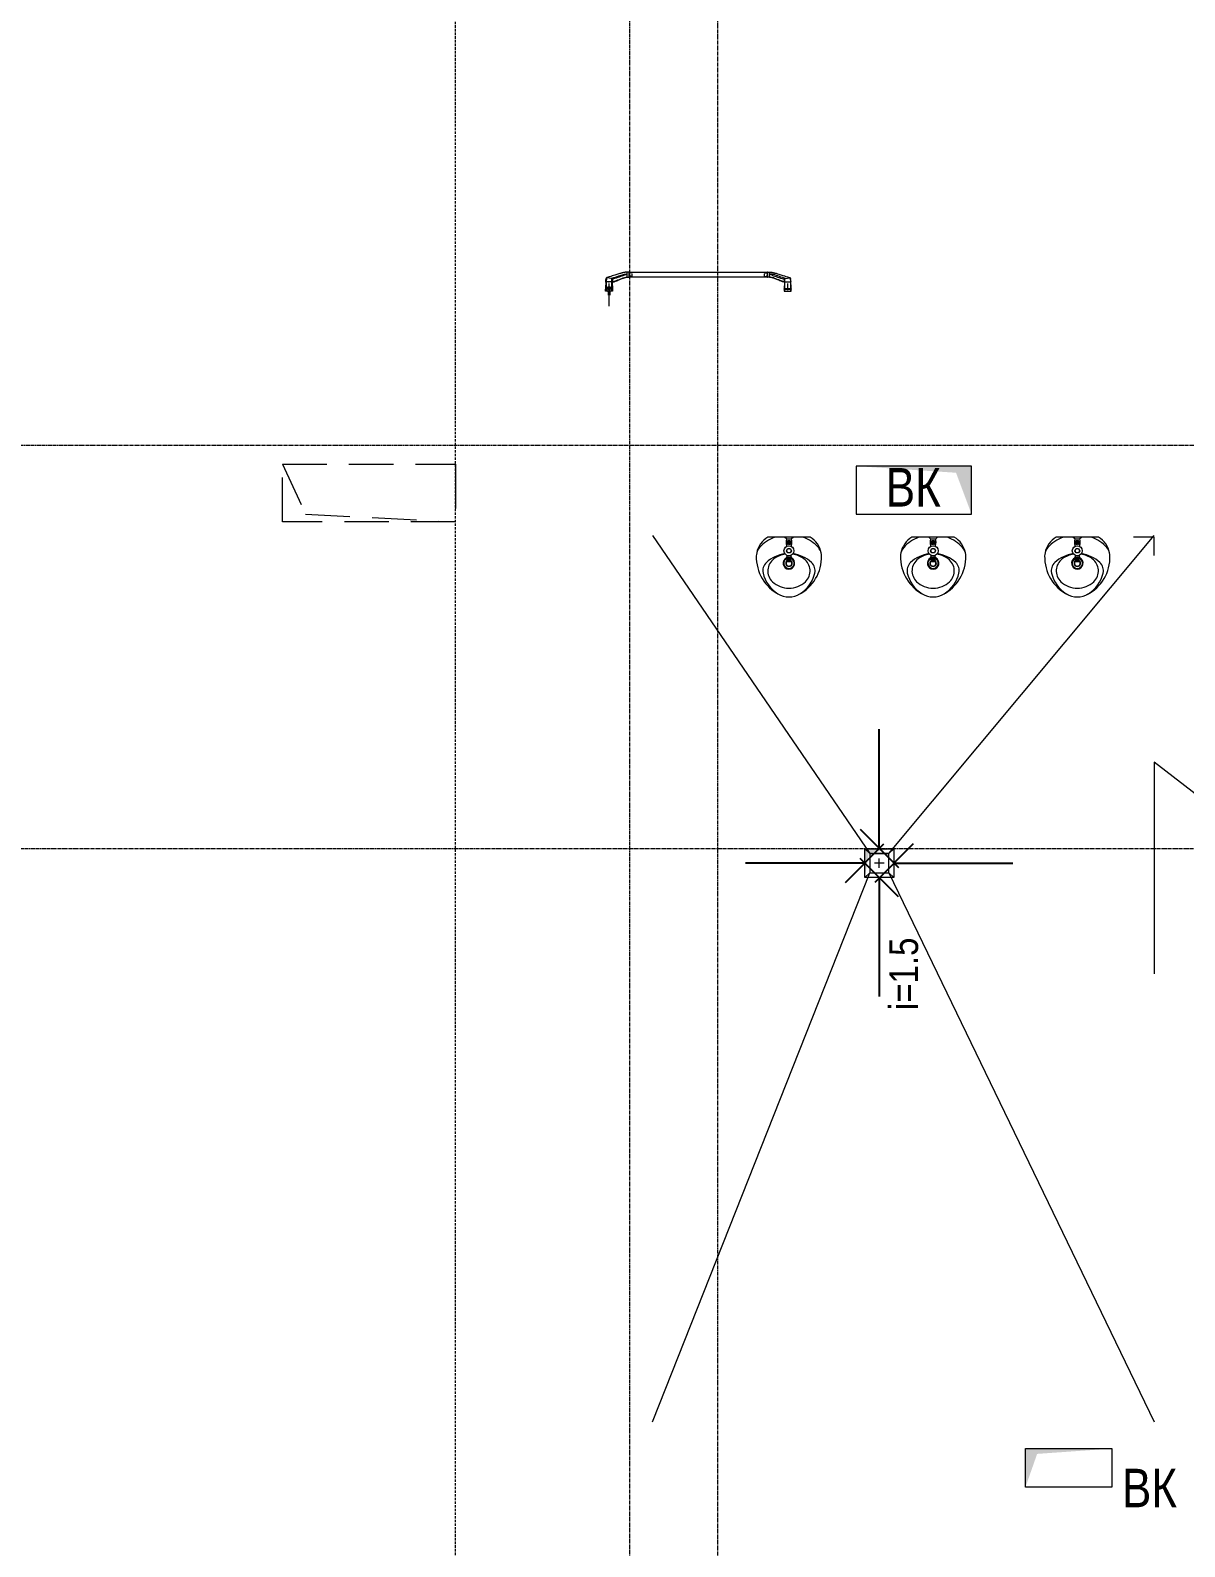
# Model space of a CAD drawing. Header units: millimetres. Extents: x -231292 to 573618, y -153144 to 564035.
# Drawn here: x -179291 to -173287, y 170765 to 178652 of the extents above; entities that cross this region are included whole.
import ezdxf

# ---------------------------------------------------------------- set-up
doc = ezdxf.new("R2010")
doc.units = ezdxf.units.MM
for name, pattern in [('CENTER2', [28.575, 19.05, -3.175, 3.175, -3.175]), ('CENTERLINE', [30, 12, -1.5, 3, -1.5, 12]), ('DASHED', [19.05, 12.7, -6.35]), ('HIDDEN', [9.525, 6.35, -3.175])]:
    doc.linetypes.add(name, pattern=pattern)
doc.layers.get('0').update_dxf_attribs({"color": 250})
for name, color, linetype, lineweight in [('АР_Двери_внутренние_антипаника', 250, 'Continuous', 0), ('АР_Сантехника', 250, 'Continuous', 5), ('ВК_Шахты', 5, 'Continuous', 9), ('ОВ_Классы', 250, 'Continuous', 0), ('РД_Оси_100', 250, 'Continuous', 0), ('РД_Разуклонка к трапам', 124, 'Continuous', 0)]:
    doc.layers.add(name, color=color, linetype=linetype, lineweight=lineweight)
doc.layers.add('АР_Делит', color=250, linetype='Continuous', lineweight=0, plot=False)
doc.styles.add('style1', font='ARIALN.TTF')
doc.dimstyles.new('scale_100', dxfattribs={"dimtxt": 200, "dimasz": 125, "dimexe": 60, "dimexo": 100, "dimgap": 30, "dimtad": 1, "dimdec": 0, "dimdsep": 46, "dimtxsty": 'style1', "dimblk": 'OBLIQUE', "dimcen": 150, "dimdle": 60, "dimclrd": 256, "dimclre": 256, "dimclrt": 256, "dimadec": 0, "dimazin": 0, "dimtfac": 1, "dimtdec": 0, "dimtmove": 1, "dimatfit": 3, "dimldrblk": 'OBLIQUE', "dimfxl": 1, "dimtolj": 1, "dimtzin": 0, "dimarcsym": 0})

# ---------------------------------------------------------------- blocks, each defined once
blk = doc.blocks.new('_Oblique')
at = {"color": 0, "linetype": 'ByBlock', "lineweight": -2}
blk.add_line((-0.5, -0.5), (0.5, 0.5), dxfattribs=at)
blk = doc.blocks.new('A$Cd7e03b91')
at = {"layer": 'РД_Разуклонка к трапам', "lineweight": 0}
for p, q in [((-100, 100), (-150, 150)), ((-50, 0), (50, 0)), ((0, -50), (0, 50)), ((100, 100), (150, 150)), ((-100, -100), (-150, -150)), ((100, -100), (150, -150))]:
    blk.add_line(p, q, dxfattribs=at)
blk.add_lwpolyline([(-100, 100), (100, 100), (100, -100), (-100, -100), (-100, 100)], dxfattribs=at)
blk.add_lwpolyline([(-100, 100), (100, 100), (100, -100), (-100, -100), (-100, 100)], dxfattribs=at)
blk = doc.blocks.new('СОШ_2200_АР_ОСИ_М100_28.05.24')
at = {"layer": 'АР_Делит', "color": 5, "linetype": 'DASHED'}
blk.add_lwpolyline([(66055, 68320), (66055, 13857.73), (83455, 13857.73), (83455, -355), (45245, -355), (45245, 13145), (44695, 13145), (44695, 26755), (45245, 26755), (45245, 68320)], dxfattribs=at)
at = {"layer": 'РД_Оси_100', "linetype": 'CENTER2'}
blk.add_line((71363.995, 19200), (33000, 19200), dxfattribs=at)
for points in [[(45530, 139938.679), (45600, 139538.679), (45600, -6163.457)], [(46060, -6163.105), (46060, 139538.679), (46130, 139938.679)], [(33000, 21300), (71363.995, 21300)]]:
    blk.add_lwpolyline(points, dxfattribs=at)
blk = doc.blocks.new('otv пунктир')
at = {"linetype": 'HIDDEN', "ltscale": 0.07}
blk.add_lwpolyline([(0, 0), (0, 1), (1, 1), (1, 0)], close=True, dxfattribs=at)
blk.add_lwpolyline([(0, 1), (0.1346, 0.1366), (1, 0)], dxfattribs=at)
blk = doc.blocks.new('otv')
at = {"linetype": 'Continuous'}
blk.add_lwpolyline([(0, -1), (0, 0), (1, 0), (1, -1)], close=True, dxfattribs=at)
blk.add_solid([(0, -1), (0, 0), (0.135, -0.137), (1, 0)], dxfattribs=at)
blk = doc.blocks.new('UUNEW01NEW00')
at = {"layer": 'АР_Двери_внутренние_антипаника', "color": 1, "linetype": 'Continuous'}
for p, q in [((-9.3, 0.2), (-14.4, -1.5)), ((-9.2, 0.8), (-9.3, 0.2)), ((-9.3, -0.1), (-9.3, 0.2)), ((-9.2, 0.2), (-9.3, 0.2)), ((-9.1, 1), (-9.2, 0.8)), ((-8.9, 0.5), (-9.2, 0.2)), ((-9.1, 19.3), (-8.9, 19.4)), ((-9.1, 19.3), (-9, 18.8)), ((-9, 1.2), (-9.1, 1)), ((-9, 18.8), (-8.8, 18.6)), ((-8.8, 1.3), (-9, 1.2)), ((-8.9, 19.4), (-8.5, 19.5)), ((-8.7, 0.8), (-8.9, 0.5)), ((-8.8, 18.6), (-8.6, 18.4)), ((-8.6, 0.9), (-8.7, 0.8)), ((-8.6, 18.4), (-8.4, 18.2)), ((-8.6, 1), (-8.6, 0.9)), ((-8.5, 1), (-8.6, 1)), ((-8.5, 19.5), (-8.2, 19.5)), ((-8.4, 0.8), (-8.5, 1.5)), ((-8.4, 1.3), (-8.5, 1)), ((-8.4, 18.2), (-8.1, 18.1)), ((-8.4, 1.4), (-8.4, 0.4)), ((-8.3, 0.5), (-8.4, 0.8)), ((-8.4, 0.4), (-8.4, -0.4)), ((-8.4, 0.4), (-8.3, 0.4)), ((-8.1, 0.2), (-8.3, 0.5)), ((-8.2, 19.5), (-7.8, 19.6)), ((-8.1, 18.1), (-7.6, 18)), ((-7.8, 0.1), (-8.1, 0.2)), ((-7.8, 19.6), (-7.5, 19.6)), ((-7.4, 0), (-7.8, 0.1)), ((-7.5, 18.3), (-7.6, 18.2)), ((-7.6, 18.2), (-7.6, 18)), ((-7.6, 18), (-7.6, 16.2)), ((-7.6, 16.2), (-7.6, 14.1)), ((-7.6, 14.1), (-7.6, 12.2)), ((-7.6, 12.2), (-7.6, 9.8)), ((-7.6, 9.8), (-7.6, 7.8)), ((-7.6, 7.8), (-7.6, 6.2)), ((-7.6, 6.2), (-7.6, 4.7)), ((-7.6, 4.7), (-7.5, 3.2)), ((-7.5, 19.6), (-7.1, 19.6)), ((-7.4, 18.3), (-7.5, 18.3)), ((-7.5, 3.2), (-7.5, 1.6)), ((-7.5, 1.6), (-7.4, 0)), ((-7.5, 0), (-7.5, 0)), ((-7.5, 0), (-7.3, 0)), ((-7.3, 18.3), (-7.4, 18.3)), ((-7.4, 0), (7.4, 0)), ((-7.2, 18.3), (-7.3, 18.3)), ((-7.3, 0), (7.3, 0)), ((-7.1, 18.3), (-7.2, 18.3)), ((-7.1, 24), (-7.1, 19.6)), ((-7.1, 19.6), (7.1, 19.6)), ((-7.1, 19.6), (-7.1, 18.3)), ((7.1, 18.3), (-7.1, 18.3)), ((-3.5, 16), (-4.6, 16.4)), ((-4.6, 16.4), (-4.6, 16.3)), ((-3.5, 15.9), (-4.6, 16.3)), ((-4.6, 16.3), (-3.8, 14.8)), ((-3.8, 14.8), (-3.3, 14.8)), ((-3, 14.7), (-3.8, 14.7)), ((-3.8, 14.7), (-3.8, 14.6)), ((-3, 14.6), (-3.8, 14.6)), ((-3.8, 14.6), (-3.8, 13.7)), ((-3.8, 13.7), (-3, 13.7)), ((-3.3, 14.8), (-3.6, 15.5)), ((-3.6, 15.5), (-2.7, 15.3)), ((-3.3, 14.9), (-3.6, 15.5)), ((-2.3, 15.7), (-3.5, 16)), ((-2.3, 15.6), (-3.5, 15.9)), ((-3.1, 14.4), (-3.4, 14.4)), ((-3.4, 14.4), (-3.4, 13.9)), ((-3.4, 14), (-3.1, 14)), ((-3.4, 13.9), (-3.1, 13.9)), ((-3.3, 14.9), (-3.3, 14.8)), ((-3, 14.4), (-3.1, 14.4)), ((-3.1, 14), (-3.1, 13.9)), ((-3.1, 14), (-3, 14)), ((-3.1, 13.9), (-3, 13.9)), ((-3, 14.7), (-3, 14.6)), ((-2.9, 14.7), (-3, 14.7)), ((-2.9, 14.6), (-3, 14.6)), ((-2.9, 14.4), (-3, 14.4)), ((-3, 14.4), (-3, 14.4)), ((-3, 14.4), (-3, 14.4)), ((-3, 14), (-3, 14)), ((-3, 14), (-3, 14)), ((-3, 14), (-2.9, 14)), ((-3, 13.9), (-3, 13.9)), ((-3, 13.9), (-3, 13.9)), ((-3, 13.9), (-2.9, 13.9)), ((-3, 13.7), (-2.9, 13.7)), ((-2.8, 14.7), (-2.9, 14.7)), ((-2.9, 14.7), (-2.9, 14.7)), ((-2.8, 14.5), (-2.9, 14.6)), ((-2.9, 14.6), (-2.9, 14.6)), ((-2.9, 14.3), (-2.9, 14.4)), ((-2.9, 14.3), (-2.9, 14.3)), ((-2.9, 14.3), (-2.9, 14.3)), ((-2.9, 14.3), (-2.9, 14.3)), ((-2.9, 14), (-2.9, 14.3)), ((-2.9, 14.1), (-2.9, 14)), ((-2.9, 14), (-2.9, 14.1)), ((-2.9, 14.1), (-2.9, 14.1)), ((-2.9, 14.1), (-2.9, 14.1)), ((-2.9, 14.1), (-2.9, 14.1)), ((-2.9, 14), (-2.9, 14)), ((-2.9, 13.9), (-2.9, 14)), ((-2.9, 14), (-2.9, 14)), ((-2.9, 14), (-2.9, 14)), ((-2.9, 13.9), (-2.9, 13.9)), ((-2.9, 13.9), (-2.9, 13.9)), ((-2.9, 13.7), (-2.8, 13.7)), ((-2.7, 14.6), (-2.8, 14.7)), ((-2.7, 14.5), (-2.8, 14.5)), ((-2.8, 13.7), (-2.8, 13.8)), ((-2.8, 13.8), (-2.7, 13.8)), ((-2.7, 15.3), (-1.7, 15.1)), ((-2.6, 14.6), (-2.7, 14.6)), ((-2.6, 14.5), (-2.7, 14.5)), ((-2.7, 13.8), (-2.6, 13.8)), ((-2.6, 14.5), (-2.6, 14.6)), ((-2.6, 14.6), (-2.6, 14.6)), ((-2.6, 14.4), (-2.6, 14.5)), ((-2.5, 14.5), (-2.6, 14.5)), ((-2.5, 14.4), (-2.6, 14.4)), ((-2.6, 14.4), (-2.6, 14.4)), ((-2.6, 13.8), (-2.6, 13.9)), ((-2.6, 13.9), (-2.5, 13.9)), ((-2.5, 14.4), (-2.5, 14.5)), ((-2.5, 14.4), (-2.5, 14.3)), ((-2.5, 14.3), (-2.5, 14.4)), ((-2.5, 14), (-2.5, 14.3)), ((-2.5, 13.9), (-2.5, 14)), ((-1, 15.5), (-2.3, 15.7)), ((-1, 15.4), (-2.3, 15.6)), ((-2.2, 14.5), (-2.3, 14.5)), ((-2.3, 14.5), (-2.3, 14.4)), ((-2.3, 14.4), (-2.3, 14.3)), ((-2.2, 14.4), (-2.3, 14.4)), ((-2.3, 14.4), (-2.3, 14.3)), ((-2.3, 14.3), (-2.3, 14)), ((-2.3, 14), (-2.3, 13.9)), ((-2.3, 13.9), (-2.3, 13.9)), ((-2.3, 13.9), (-2.2, 13.8)), ((-2.1, 14.6), (-2.2, 14.6)), ((-2.2, 14.6), (-2.2, 14.5)), ((-2.1, 14.5), (-2.2, 14.5)), ((-2.2, 14.5), (-2.2, 14.4)), ((-2.2, 13.8), (-2.2, 13.8)), ((-2.2, 13.8), (-2.1, 13.8)), ((-2, 14.7), (-2.1, 14.6)), ((-2, 14.6), (-2.1, 14.5)), ((-2.1, 14.6), (-2.1, 14.6)), ((-2.1, 14.5), (-2.1, 14.5)), ((-2.1, 13.8), (-2, 13.7)), ((-1.9, 14.7), (-2, 14.7)), ((-1.9, 14.6), (-2, 14.6)), ((-2, 13.7), (-2, 13.7)), ((-2, 13.7), (-1.9, 13.7)), ((-1.8, 14.7), (-1.9, 14.7)), ((-1.8, 14.6), (-1.9, 14.6)), ((-1.8, 14.4), (-1.9, 14.4)), ((-1.9, 14.4), (-1.9, 14.3)), ((-1.9, 14.3), (-1.9, 14)), ((-1.9, 14.3), (-1.9, 14.3)), ((-1.9, 14.3), (-1.9, 14.3)), ((-1.9, 14.3), (-1.9, 14.3)), ((-1.9, 14.1), (-1.9, 14.1)), ((-1.9, 14.1), (-1.9, 14.1)), ((-1.9, 14.1), (-1.9, 14.1)), ((-1.9, 14.1), (-1.8, 14)), ((-1.9, 14), (-1.9, 14)), ((-1.9, 14), (-1.9, 14)), ((-1.9, 14), (-1.9, 13.9)), ((-1.9, 13.9), (-1.8, 13.9)), ((-1.9, 13.7), (-1.8, 13.7)), ((-1.8, 14.7), (-1.8, 14.6)), ((-1.5, 14.7), (-1.8, 14.7)), ((-1.5, 14.6), (-1.8, 14.6)), ((-1.7, 14.4), (-1.8, 14.4)), ((-1.8, 14.4), (-1.8, 14.4)), ((-1.8, 14.4), (-1.8, 14.4)), ((-1.8, 14), (-1.8, 14)), ((-1.8, 14), (-1.8, 14)), ((-1.8, 14), (-1.7, 14)), ((-1.8, 13.9), (-1.8, 13.9)), ((-1.8, 13.9), (-1.8, 13.9)), ((-1.8, 13.9), (-1.7, 13.9)), ((-1.8, 13.7), (-1.5, 13.7)), ((-1.7, 15.1), (-0.7, 15)), ((-1.7, 14.4), (-1.7, 14.4)), ((-1.6, 14.4), (-1.7, 14.4)), ((-1.7, 14), (-1.7, 13.9)), ((-1.7, 14), (-1.7, 14)), ((-1.7, 14), (-1.6, 14)), ((-1.7, 13.9), (-1.6, 13.9)), ((-1.7, 13.9), (-1.7, 13.9)), ((-1.5, 14.4), (-1.6, 14.4)), ((-1.6, 14.4), (-1.6, 14.4)), ((-1.6, 14), (-1.6, 13.9)), ((-1.6, 14), (-1.6, 14)), ((-1.6, 14), (-1.5, 14)), ((-1.6, 13.9), (-1.6, 13.9)), ((-1.6, 13.9), (-1.5, 13.9)), ((-1.5, 14.7), (-1.5, 14.6)), ((-1.4, 14.7), (-1.5, 14.7)), ((-1.4, 14.6), (-1.5, 14.6)), ((-1.4, 14.3), (-1.5, 14.4)), ((-1.5, 14.4), (-1.5, 14.4)), ((-1.5, 14.4), (-1.5, 14.4)), ((-1.5, 14), (-1.4, 14.1)), ((-1.5, 14), (-1.5, 14)), ((-1.5, 14), (-1.5, 14)), ((-1.5, 14), (-1.5, 14)), ((-1.5, 13.9), (-1.5, 13.9)), ((-1.5, 13.9), (-1.5, 13.9)), ((-1.5, 13.9), (-1.5, 13.9)), ((-1.5, 13.9), (-1.4, 13.9)), ((-1.5, 13.7), (-1.4, 13.7)), ((-1.3, 14.7), (-1.4, 14.7)), ((-1.3, 14.6), (-1.4, 14.6)), ((-1.4, 14.3), (-1.4, 14.3)), ((-1.4, 14.3), (-1.4, 14.3)), ((-1.4, 14.3), (-1.4, 14.3)), ((-1.4, 14), (-1.4, 14.3)), ((-1.4, 14.1), (-1.4, 14)), ((-1.4, 14.1), (-1.4, 14.1)), ((-1.4, 14.1), (-1.4, 14.1)), ((-1.4, 14.1), (-1.4, 14.1)), ((-1.4, 13.9), (-1.4, 14)), ((-1.4, 14), (-1.4, 14)), ((-1.4, 14), (-1.4, 14)), ((-1.4, 13.7), (-1.3, 13.7)), ((-1.2, 14.6), (-1.3, 14.7)), ((-1.3, 14.7), (-1.3, 14.7)), ((-1.3, 14.5), (-1.3, 14.6)), ((-1.2, 14.5), (-1.3, 14.5)), ((-1.3, 13.7), (-1.2, 13.8)), ((-1.1, 14.6), (-1.2, 14.6)), ((-1.1, 14.5), (-1.2, 14.5)), ((-1.2, 13.8), (-1.2, 13.8)), ((-1.2, 13.8), (-1.1, 13.8)), ((-1.1, 14.5), (-1.1, 14.6)), ((-1.1, 14.6), (-1.1, 14.6)), ((-1.1, 14.4), (-1.1, 14.5)), ((-1, 14.5), (-1.1, 14.5)), ((-1, 14.4), (-1.1, 14.4)), ((-1.1, 14.4), (-1.1, 14.4)), ((-1.1, 13.8), (-1.1, 13.9)), ((-1.1, 13.9), (-1, 13.9)), ((0, 16.5), (-1, 15.5)), ((0, 16.4), (-1, 15.4)), ((-1, 15.5), (-1, 15.4)), ((-1, 14.4), (-1, 14.5)), ((-1, 14.3), (-1, 14.4)), ((-1, 14.4), (-1, 14.3)), ((-1, 14), (-1, 14.3)), ((-1, 13.9), (-1, 14)), ((0, 14.7), (-0.8, 14.7)), ((-0.8, 14.7), (-0.8, 14.6)), ((0, 14.6), (-0.8, 14.6)), ((-0.8, 14.6), (-0.8, 13.7)), ((-0.8, 13.7), (-0.4, 13.7)), ((-0.7, 15), (0, 15.7)), ((-0.1, 14.4), (-0.4, 14.4)), ((-0.4, 14.4), (-0.4, 14.2)), ((-0.4, 14.3), (-0.1, 14.3)), ((-0.4, 14.2), (-0.1, 14.2)), ((-0.4, 14.1), (-0.2, 14.1)), ((-0.4, 13.7), (-0.4, 14.1)), ((-0.2, 14.1), (0, 13.7)), ((0, 14.4), (-0.1, 14.4)), ((-0.1, 14.4), (-0.1, 14.4)), ((-0.1, 14.4), (-0.1, 14.4)), ((-0.1, 14.3), (-0.1, 14.2)), ((-0.1, 14.3), (-0.1, 14.3)), ((-0.1, 14.3), (-0.1, 14.3)), ((-0.1, 14.3), (0, 14.3)), ((-0.1, 14.2), (-0.1, 14.2)), ((-0.1, 14.2), (-0.1, 14.2)), ((-0.1, 14.2), (0, 14.2)), ((0, 16.5), (0, 16.4)), ((1, 15.5), (0, 16.5)), ((1, 15.4), (0, 16.4)), ((0, 15.7), (0.7, 15)), ((0, 14.7), (0, 14.6)), ((0.1, 14.7), (0, 14.7)), ((0.1, 14.6), (0, 14.6)), ((0, 14.3), (0, 14.4)), ((0, 14.4), (0, 14.4)), ((0, 14.3), (0, 14.4)), ((0, 14.4), (0, 14.4)), ((0, 14.4), (0, 14.4)), ((0, 14.4), (0, 14.4)), ((0, 14.4), (0, 14.4)), ((0, 14.3), (0, 14.3)), ((0, 14.3), (0, 14.3)), ((0, 14.3), (0, 14.3)), ((0, 14.2), (0, 14.3)), ((0, 14.3), (0, 14.3)), ((0, 14.3), (0, 14.3)), ((0, 14.3), (0, 14.3)), ((0, 14.2), (0, 14.2)), ((0, 14.2), (0, 14.2)), ((0, 13.7), (0.5, 13.7)), ((0.2, 14.7), (0.1, 14.7)), ((0.2, 14.6), (0.1, 14.6)), ((0.3, 14.6), (0.2, 14.7)), ((0.2, 14.7), (0.2, 14.7)), ((0.2, 14.5), (0.2, 14.6)), ((0.3, 14.5), (0.2, 14.5)), ((0.5, 13.7), (0.2, 14.1)), ((0.2, 14.1), (0.3, 14.1)), ((0.4, 14.6), (0.3, 14.6)), ((0.4, 14.5), (0.3, 14.5)), ((0.3, 14.1), (0.4, 14.2)), ((0.3, 14.1), (0.3, 14.1)), ((0.5, 13.8), (0.3, 14.1)), ((0.4, 14.5), (0.4, 14.6)), ((0.4, 14.6), (0.4, 14.6)), ((0.4, 14.4), (0.4, 14.5)), ((0.4, 14.4), (0.4, 14.5)), ((0.4, 14.5), (0.4, 14.5)), ((0.4, 14.3), (0.4, 14.4)), ((0.4, 14.4), (0.4, 14.4)), ((0.4, 14.4), (0.4, 14.4)), ((0.4, 14.2), (0.4, 14.3)), ((0.4, 14.3), (0.4, 14.3)), ((0.4, 14.2), (0.4, 14.2)), ((0.5, 13.8), (0.5, 13.7)), ((0.7, 15), (1.7, 15.1)), ((0.7, 14.7), (0.7, 14.6)), ((1.4, 14.7), (0.7, 14.7)), ((1.4, 14.6), (0.7, 14.6)), ((0.7, 14.6), (0.7, 13.7)), ((0.7, 13.7), (1.1, 13.7)), ((2.3, 15.7), (1, 15.5)), ((2.3, 15.6), (1, 15.4)), ((1, 15.5), (1, 15.4)), ((1.1, 13.7), (1.1, 14.3)), ((1.1, 14.3), (1.2, 14.3)), ((1.2, 14.3), (1.5, 13.7)), ((1.4, 14.7), (1.4, 14.6)), ((1.6, 14.2), (1.4, 14.7)), ((1.6, 14.1), (1.4, 14.6)), ((1.5, 13.7), (1.8, 13.7)), ((1.6, 14.2), (1.6, 14.1)), ((1.7, 14.2), (1.6, 14.2)), ((1.7, 14.1), (1.6, 14.1)), ((1.7, 15.1), (2.7, 15.3)), ((1.9, 14.7), (1.7, 14.2)), ((1.9, 14.6), (1.7, 14.1)), ((1.7, 14.2), (1.7, 14.1)), ((1.8, 13.7), (2, 14.3)), ((1.9, 14.7), (1.9, 14.6)), ((2.5, 14.7), (1.9, 14.7)), ((2.5, 14.6), (1.9, 14.6)), ((2, 14.3), (2.2, 14.3)), ((2.2, 14.3), (2.2, 13.7)), ((2.2, 13.7), (2.5, 13.7)), ((3.5, 16), (2.3, 15.7)), ((3.5, 15.9), (2.3, 15.6)), ((2.5, 14.7), (2.5, 14.6)), ((2.5, 13.7), (2.5, 14.6)), ((2.7, 15.3), (3.6, 15.5)), ((3.1, 14.7), (2.7, 13.8)), ((3.1, 14.6), (2.7, 13.7)), ((2.7, 13.8), (2.7, 13.7)), ((2.7, 13.7), (3.2, 13.7)), ((3.1, 14.7), (3.1, 14.6)), ((3.9, 14.7), (3.1, 14.7)), ((3.9, 14.6), (3.1, 14.6)), ((3.2, 13.7), (3.2, 13.9)), ((3.2, 13.9), (3.8, 13.9)), ((3.6, 15.5), (3.3, 14.8)), ((3.6, 15.5), (3.3, 14.9)), ((3.3, 14.9), (3.3, 14.8)), ((3.3, 14.8), (3.8, 14.8)), ((3.4, 14.3), (3.3, 14)), ((3.3, 14.1), (3.7, 14.1)), ((3.3, 14), (3.7, 14)), ((3.6, 14.3), (3.4, 14.3)), ((4.6, 16.4), (3.5, 16)), ((4.6, 16.3), (3.5, 15.9)), ((3.7, 14), (3.6, 14.3)), ((3.8, 14.8), (4.6, 16.3)), ((3.8, 13.9), (3.8, 13.7)), ((3.8, 13.7), (4.2, 13.7)), ((3.9, 14.7), (3.9, 14.6)), ((4.2, 13.8), (3.9, 14.7)), ((4.2, 13.7), (3.9, 14.6)), ((4.2, 13.8), (4.2, 13.7)), ((4.6, 16.4), (4.6, 16.3)), ((6.7, -9.4), (7.3, 0)), ((7.1, 19.6), (7.1, 24)), ((7.1, 19.6), (7.1, 18.3)), ((7.1, 19.6), (7.5, 19.6)), ((7.2, 18.3), (7.1, 18.3)), ((7.3, 18.3), (7.2, 18.3)), ((7.5, 18.3), (7.3, 18.3)), ((7.4, 0), (7.5, 2)), ((7.8, 0.1), (7.4, 0)), ((7.5, 19.6), (7.8, 19.6)), ((7.6, 18.2), (7.5, 18.3)), ((7.5, 2), (7.6, 4)), ((7.6, 18), (7.6, 18.2)), ((7.6, 18), (8.1, 18.1)), ((7.6, 16.2), (7.6, 18)), ((7.6, 14.2), (7.6, 16.2)), ((7.6, 12.3), (7.6, 14.2)), ((7.6, 9.9), (7.6, 12.3)), ((7.6, 8), (7.6, 9.9)), ((7.6, 5.9), (7.6, 8)), ((7.6, 4), (7.6, 5.9)), ((7.8, 19.6), (8.2, 19.5)), ((8.1, 0.2), (7.8, 0.1)), ((8.1, 18.1), (8.4, 18.2)), ((8.3, 0.5), (8.1, 0.2)), ((8.2, 19.5), (8.5, 19.5)), ((8.4, 0.8), (8.3, 0.5)), ((8.4, 18.2), (8.6, 18.4)), ((8.5, 19.5), (8.9, 19.4)), ((8.6, 18.4), (8.8, 18.6)), ((8.8, 18.6), (9, 18.8)), ((8.9, 19.4), (9.1, 19.3)), ((9, 18.8), (9.1, 19.3)), ((-52.5, -11.9), (-52.5, -19.8)), ((-52.5, -19.8), (-52.5, -25.1)), ((-52.5, -25.1), (-47.5, -25.1)), ((-47.5, -11.9), (-47.5, -19.8)), ((-47.5, -11.9), (-47.5, -11.9)), ((-47.5, -19.8), (-46, -19.6)), ((-45.9, -19.8), (-47.5, -19.8)), ((-47.5, -19.8), (-47.5, -25.1)), ((-46, -19.6), (-44.5, -19.2)), ((-44.3, -19.8), (-45.9, -19.8)), ((-43.1, -11.4), (-44.5, -11.6)), ((-44.5, -19.2), (-42.9, -18.5)), ((-42.5, -19.7), (-44.3, -19.8)), ((-41.6, -11.2), (-43.1, -11.4)), ((-42.9, -18.5), (-41.3, -17.7)), ((-40.6, -19.6), (-42.5, -19.7)), ((-39.3, -10.7), (-41.6, -11.2)), ((-41.3, -17.7), (-39, -16.7)), ((-37.8, -19.2), (-40.6, -19.6)), ((-36.7, -9.9), (-39.3, -10.7)), ((-39, -16.7), (-36.4, -15.7)), ((-34.9, -18.5), (-37.8, -19.2)), ((-33.8, -8.9), (-36.7, -9.9)), ((-36.4, -15.7), (-33.5, -14.5)), ((-31.9, -17.6), (-34.9, -18.5)), ((-30.7, -7.7), (-33.8, -8.9)), ((-33.5, -14.5), (-30.3, -13.4)), ((-28.7, -16.6), (-31.9, -17.6)), ((-27.2, -6.3), (-30.7, -7.7)), ((-30.3, -13.4), (-26.8, -12.1)), ((-25.2, -15.3), (-28.7, -16.6)), ((-23.3, -4.8), (-27.2, -6.3)), ((-26.8, -12.1), (-22.9, -10.9)), ((-21.4, -13.9), (-25.2, -15.3)), ((-19.1, -3.2), (-23.3, -4.8)), ((-22.9, -10.9), (-18.7, -9.6)), ((-17.3, -12.4), (-21.4, -13.9)), ((-14.4, -1.5), (-19.1, -3.2)), ((-18.7, -9.6), (-14, -8.2)), ((-12.8, -10.8), (-17.3, -12.4)), ((-14, -8.2), (-8.8, -6.6)), ((-7.8, -9.1), (-12.8, -10.8)), ((-9, -3.8), (-9.3, -0.1)), ((-8.8, -6.6), (-9, -3.8)), ((-8.8, -6.6), (-8.8, -6.6)), ((-8.8, -7.3), (-8.8, -6.6)), ((-8.8, -6.6), (-8.7, -6.6)), ((-8.5, -8.1), (-8.8, -7.3)), ((-8.7, -6.6), (-8.6, -6.6)), ((-8.6, -6.6), (-8.4, -6.7)), ((-8.2, -8.7), (-8.5, -8.1)), ((-8.4, -0.4), (-8.3, -0.9)), ((-8.4, -6.7), (-8.1, -6.7)), ((-8.3, -0.9), (-8.3, -1.1)), ((-8.3, -1.1), (-8.3, -1.1)), ((-8.3, -1.2), (-8.2, -1.2)), ((-8.2, -1.2), (-8.2, -1.2)), ((-8.2, -1.2), (-8.2, -1.5)), ((-8.2, -1.5), (-8.2, -1.5)), ((-7.8, -9.1), (-8.2, -8.7)), ((-8.1, -6.7), (-8, -6.6)), ((-8, -7.1), (-8.1, -6.7)), ((-8.1, -6.7), (-8.1, -6.7)), ((-8, -6.6), (-8, -6.6)), ((-8, -6.6), (-7.9, -6.6)), ((-7.6, -7.6), (-8, -7.1)), ((-7.8, -6.9), (-7.9, -6.6)), ((-7.9, -6.6), (-7.9, -6.7)), ((-7.9, -6.7), (-7.9, -6.6)), ((-7.5, -7.2), (-7.8, -6.9)), ((-7.4, -8.9), (-7.8, -9.1)), ((-7.2, -8), (-7.6, -7.6)), ((-7.2, -7.4), (-7.5, -7.2)), ((-7.1, -8.7), (-7.4, -8.9)), ((-7.3, 0), (-7.2, -1.7)), ((-7.2, -1.7), (-7.2, -3.1)), ((-7.2, -3.1), (-7.1, -4.5)), ((-6.9, -7.4), (-7.2, -7.4)), ((-6.7, -8.2), (-7.2, -8)), ((-7.1, -4.5), (-7, -6)), ((-6.7, -8.2), (-7.1, -8.7)), ((-7, -6), (-6.9, -7.4)), ((-6.9, -7.4), (-6.8, -7.5)), ((-6.8, -7.5), (-6.8, -7.5)), ((-6.8, -7.5), (-6.8, -7.6)), ((-6.8, -7.6), (-6.8, -7.6)), ((-6.8, -7.6), (-6.8, -7.6)), ((-6.8, -7.6), (-6.8, -7.6)), ((-6.8, -7.6), (-6.8, -7.6)), ((-6.8, -7.6), (-6.8, -7.6)), ((-6.8, -7.6), (-6.8, -7.6)), ((-6.8, -7.6), (-6.8, -7.6)), ((-6.8, -7.6), (-6.8, -7.6)), ((-6.8, -7.6), (-6.8, -7.6)), ((-6.8, -7.6), (-6.8, -7.6)), ((-6.8, -7.6), (-6.8, -7.6)), ((-6.8, -7.6), (-6.8, -7.6)), ((-6.8, -7.6), (-6.8, -7.6)), ((-6.8, -7.6), (-6.7, -7.8)), ((-6.7, -7.8), (-6.6, -8)), ((-6.6, -8), (-6.7, -8.1)), ((-6.7, -8.1), (-6.7, -8.2)), ((-6.7, -8.2), (5.6, -10.6)), ((5.6, -10.6), (6.3, -10)), ((5.6, -10.6), (6, -10.6)), ((6, -10.6), (6.3, -10.5)), ((6.3, -10), (6.6, -9.7)), ((6.3, -10.5), (6.4, -10.5)), ((6.6, -9.7), (6.7, -9.4)), ((6.7, -9.4), (7.1, -9.3)), ((7.1, -9.3), (7.4, -9.1)), ((7.4, -9.1), (7.6, -8.9)), ((8.3, -0.4), (8.3, -0.3))]:
    blk.add_line(p, q, dxfattribs=at)
at = {"layer": 'АР_Двери_внутренние_антипаника', "color": 40, "linetype": 'Continuous'}
for p, q in [((-8.8, 1.3), (-13.2, -0.1)), ((-9.1, 24), (9.1, 24)), ((-9.1, 19.3), (-9.1, 24)), ((-9, 18.2), (-9.1, 19.3)), ((-9, 17.1), (-9, 18.2)), ((-8.5, 1.5), (-9, 17.1)), ((-8.5, 1.5), (-8.8, 1.3)), ((8.3, 0.5), (8, -3.9)), ((9.1, 24), (9.1, 19.3)), ((-53, -19.5), (-53, -12.4)), ((-53, -24.6), (-53, -19.5)), ((-47.5, -11.9), (-52.5, -11.9)), ((-52.5, -25.1), (-47.5, -25.1)), ((-47.5, -11.9), (-46.3, -11.8)), ((-47.5, -25.1), (-45.1, -25)), ((-45.1, -11.7), (-46.3, -11.8)), ((-44.4, -11.5), (-45.1, -11.7)), ((-45.1, -25), (-44.1, -24.9)), ((-42.2, -11), (-44.4, -11.6)), ((-44.1, -24.9), (-43.6, -24.9)), ((-43.6, -24.9), (-43, -24.8)), ((-43, -24.8), (-42.4, -24.8)), ((-42.4, -24.8), (-41.8, -24.7)), ((-40, -10.4), (-42.2, -11)), ((-41.8, -24.7), (-41.1, -24.6)), ((-41.1, -24.6), (-39.3, -24.3)), ((-38, -9.7), (-40, -10.4)), ((-39.3, -24.3), (-37.6, -23.9)), ((-36.1, -9), (-38, -9.7)), ((-37.6, -23.9), (-36.2, -23.6)), ((-36.2, -23.6), (-35.1, -23.3)), ((-34.2, -8.3), (-36.1, -9)), ((-35.1, -23.3), (-34.2, -23.1)), ((-32.1, -7.5), (-34.2, -8.3)), ((-34.2, -23.1), (-33.1, -22.8)), ((-33.1, -22.8), (-31.7, -22.5)), ((-30.3, -6.7), (-32.1, -7.5)), ((-31.7, -22.5), (-30.1, -22)), ((-28.2, -5.9), (-30.3, -6.7)), ((-30.1, -22), (-28.2, -21.5)), ((-25.9, -4.9), (-28.2, -5.9)), ((-28.2, -21.5), (-26, -20.8)), ((-26, -20.8), (-23.3, -20)), ((-23.3, -3.9), (-25.9, -4.9)), ((-20.4, -2.7), (-23.3, -3.9)), ((-23.3, -20), (-20.2, -19.1)), ((-17, -1.5), (-20.4, -2.7)), ((-20.2, -19.1), (-17.7, -18.3)), ((-17.7, -18.3), (-14.9, -17.4)), ((-13.2, -0.1), (-17, -1.5)), ((-14.9, -17.4), (-11.8, -16.4)), ((-11.8, -16.4), (-8.3, -15.3)), ((-8.3, -15.3), (-4.5, -14.1)), ((-4.5, -14.1), (-0.2, -12.7)), ((-0.2, -12.7), (4.6, -11.2)), ((4.6, -11.2), (5.6, -10.9)), ((5.6, -10.9), (6.4, -10.5)), ((6.4, -10.5), (7.3, -9.6)), ((7.3, -9.6), (7.6, -8.9)), ((7.6, -8.9), (7.7, -8.7)), ((8, -3.9), (7.7, -8.6)), ((7.7, -8.7), (7.7, -8.6))]:
    blk.add_line(p, q, dxfattribs=at)
at = {"layer": 'АР_Двери_внутренние_антипаника', "color": 1, "linetype": 'CENTERLINE'}
blk.add_line((0, 4.4), (0, 26), dxfattribs=at)
at = {"layer": 'АР_Двери_внутренние_антипаника', "color": 1, "linetype": 'HIDDEN'}
for p, q in [((-60.5, -14), (-53, -14)), ((-60.5, -14), (-60.5, -23)), ((-60.5, -23), (-53, -23)), ((-54.5, -17.6), (-54.5, -14.1)), ((-54.5, -14.1), (-53, -14.1)), ((-54.5, -17.6), (-53, -17.6))]:
    blk.add_line(p, q, dxfattribs=at)
at = {"layer": 'АР_Двери_внутренние_антипаника', "color": 1, "linetype": 'Continuous'}
blk.add_arc((490.8, 29.3), 500, 183.3082, 184.1216, dxfattribs=at)
at = {"layer": 'АР_Двери_внутренние_антипаника', "color": 40, "linetype": 'Continuous'}
for centre, radius, start, end in [((-490.9, 27.7), 500, 356.9219, 359.0377), ((-52.5, -12.4), 0.5, 90, 180), ((-52.5, -24.6), 0.5, 180, 270)]:
    blk.add_arc(centre, radius, start, end, dxfattribs=at)
at = {"layer": 'АР_Двери_внутренние_антипаника', "color": 1, "linetype": 'Continuous'}
blk.add_point((0, 0), dxfattribs=at)
blk = doc.blocks.new('66NEW00')
at = {"layer": 'АР_Двери_внутренние_антипаника', "color": 40, "linetype": 'Continuous'}
for p, q in [((9.1, 0), (-9.1, 0)), ((-9.1, 0), (-9.1, -4.7)), ((9.1, -4.7), (9.1, 0)), ((-8.3, -23.5), (-8, -27.9)), ((-8, -27.9), (-7.7, -32.5)), ((-7.7, -32.7), (-7.7, -32.5)), ((-7.6, -32.8), (-7.7, -32.7)), ((-7.3, -33.6), (-7.6, -32.8)), ((-6.4, -34.5), (-7.3, -33.6)), ((-5.6, -34.9), (-6.4, -34.5)), ((-4.6, -35.2), (-5.6, -34.9)), ((0.2, -36.7), (-4.6, -35.2)), ((4.5, -38.1), (0.2, -36.7)), ((8.3, -39.3), (4.5, -38.1)), ((11.8, -40.4), (8.3, -39.3)), ((8.5, -22.4), (9, -6.9)), ((8.5, -22.4), (8.8, -22.7)), ((8.8, -22.7), (13.2, -24.1)), ((9, -5.7), (9.1, -4.7)), ((9, -6.9), (9, -5.7)), ((13.2, -24.1), (17, -25.5)), ((17, -25.5), (20.4, -26.7)), ((20.4, -26.7), (23.3, -27.9)), ((23.3, -27.9), (25.9, -28.9)), ((25.9, -28.9), (28.2, -29.9)), ((28.2, -29.9), (30.3, -30.7)), ((30.3, -30.7), (32.1, -31.4)), ((32.1, -31.4), (34.2, -32.3)), ((34.2, -32.3), (36.1, -33)), ((36.1, -33), (38, -33.7)), ((38, -33.7), (40, -34.4)), ((40, -34.4), (42.2, -35)), ((42.2, -35), (44.4, -35.5)), ((44.4, -35.5), (45.1, -35.6)), ((45.1, -35.6), (46.3, -35.8)), ((47.5, -35.8), (46.3, -35.8)), ((47.5, -35.8), (52.5, -35.8)), ((53, -43.4), (53, -36.3)), ((14.9, -41.4), (11.8, -40.4)), ((17.7, -42.3), (14.9, -41.4)), ((20.2, -43), (17.7, -42.3)), ((23.3, -44), (20.2, -43)), ((26, -44.8), (23.3, -44)), ((28.2, -45.4), (26, -44.8)), ((30.1, -46), (28.2, -45.4)), ((31.7, -46.4), (30.1, -46)), ((33.1, -46.8), (31.7, -46.4)), ((34.2, -47.1), (33.1, -46.8)), ((35.1, -47.3), (34.2, -47.1)), ((36.2, -47.6), (35.1, -47.3)), ((37.6, -47.9), (36.2, -47.6)), ((39.3, -48.2), (37.6, -47.9)), ((41.1, -48.6), (39.3, -48.2)), ((41.8, -48.7), (41.1, -48.6)), ((42.4, -48.7), (41.8, -48.7)), ((43, -48.8), (42.4, -48.7)), ((43.6, -48.9), (43, -48.8)), ((44.1, -48.9), (43.6, -48.9)), ((45.1, -49), (44.1, -48.9)), ((47.5, -49.1), (45.1, -49)), ((52.5, -49.1), (47.5, -49.1)), ((53, -48.6), (53, -43.4))]:
    blk.add_line(p, q, dxfattribs=at)
at = {"layer": 'АР_Двери_внутренние_антипаника', "color": 1, "linetype": 'Continuous'}
for p, q in [((-7.1, -4.4), (-7.1, 0)), ((7.1, 0), (7.1, -4.4)), ((-8.9, -4.6), (-9.1, -4.7)), ((-9, -5.2), (-9.1, -4.7)), ((-8.8, -5.4), (-9, -5.2)), ((-8.5, -4.5), (-8.9, -4.6)), ((-8.6, -5.6), (-8.8, -5.4)), ((-8.4, -5.7), (-8.6, -5.6)), ((-8.2, -4.4), (-8.5, -4.5)), ((-8.1, -5.8), (-8.4, -5.7)), ((-8.4, -23.1), (-8.3, -23.5)), ((-8.3, -23.5), (-8.1, -23.7)), ((-8.3, -24.4), (-8.3, -24.2)), ((-7.8, -4.4), (-8.2, -4.4)), ((-7.6, -5.9), (-8.1, -5.8)), ((-8.1, -23.7), (-7.8, -23.9)), ((-7.5, -4.4), (-7.8, -4.4)), ((-7.8, -23.9), (-7.4, -24)), ((-7.6, -5.8), (-7.5, -5.7)), ((-7.6, -5.9), (-7.6, -5.8)), ((-7.6, -7.7), (-7.6, -5.9)), ((-7.6, -9.8), (-7.6, -7.7)), ((-7.6, -11.7), (-7.6, -9.8)), ((-7.6, -14), (-7.6, -11.7)), ((-7.6, -16), (-7.6, -14)), ((-7.6, -18.1), (-7.6, -16)), ((-7.6, -19.9), (-7.6, -18.1)), ((-7.5, -21.9), (-7.6, -19.9)), ((-7.4, -33.1), (-7.6, -32.8)), ((-7.1, -4.4), (-7.5, -4.4)), ((-7.5, -5.7), (-7.3, -5.7)), ((-7.4, -24), (-7.5, -21.9)), ((7.4, -24), (-7.4, -24)), ((-7.1, -33.3), (-7.4, -33.1)), ((-7.3, -5.7), (-7.2, -5.6)), ((7.3, -24), (-7.3, -24)), ((-6.7, -33.3), (-7.3, -24)), ((-7.2, -5.6), (-7.1, -5.6)), ((7.1, -4.4), (-7.1, -4.4)), ((-7.1, -4.4), (-7.1, -5.6)), ((-7.1, -5.6), (7.1, -5.6)), ((-6.7, -33.3), (-7.1, -33.3)), ((-6.6, -33.7), (-6.7, -33.3)), ((-6.3, -34), (-6.6, -33.7)), ((-6.3, -34.5), (-6.4, -34.4)), ((-5.6, -34.5), (-6.3, -34)), ((-6, -34.6), (-6.3, -34.5)), ((-5.6, -34.5), (-6, -34.6)), ((6.7, -32.2), (-5.6, -34.5)), ((6.7, -31.8), (6.6, -32)), ((6.6, -32), (6.7, -32.1)), ((6.8, -31.6), (6.7, -31.8)), ((6.7, -32.2), (7.2, -32)), ((6.7, -32.1), (6.7, -32.2)), ((6.7, -32.2), (7.1, -32.7)), ((6.9, -31.4), (6.8, -31.5)), ((6.8, -31.5), (6.8, -31.5)), ((6.8, -31.5), (6.8, -31.5)), ((6.8, -31.5), (6.8, -31.6)), ((6.8, -31.6), (6.8, -31.6)), ((6.8, -31.6), (6.8, -31.6)), ((6.8, -31.6), (6.8, -31.6)), ((6.8, -31.6), (6.8, -31.6)), ((6.8, -31.6), (6.8, -31.6)), ((6.8, -31.6), (6.8, -31.6)), ((6.8, -31.6), (6.8, -31.6)), ((6.8, -31.6), (6.8, -31.6)), ((6.8, -31.6), (6.8, -31.6)), ((6.8, -31.6), (6.8, -31.6)), ((6.8, -31.6), (6.8, -31.6)), ((6.8, -31.6), (6.8, -31.6)), ((7, -29.9), (6.9, -31.4)), ((6.9, -31.4), (7.2, -31.3)), ((7.1, -28.5), (7, -29.9)), ((7.1, -4.4), (7.1, -5.6)), ((7.5, -4.4), (7.1, -4.4)), ((7.1, -5.6), (7.2, -5.6)), ((7.2, -27.1), (7.1, -28.5)), ((7.1, -32.7), (7.4, -32.9)), ((7.2, -5.6), (7.3, -5.7)), ((7.3, -24), (7.2, -25.6)), ((7.2, -25.6), (7.2, -27.1)), ((7.2, -31.3), (7.5, -31.2)), ((7.2, -32), (7.6, -31.6)), ((7.3, -5.7), (7.4, -5.7)), ((7.5, -24), (7.3, -24)), ((7.4, -5.7), (7.5, -5.7)), ((7.5, -22.4), (7.4, -24)), ((7.4, -24), (7.8, -23.9)), ((7.4, -32.9), (7.8, -33.1)), ((7.8, -4.4), (7.5, -4.4)), ((7.5, -5.7), (7.6, -5.8)), ((7.6, -19.3), (7.5, -20.8)), ((7.5, -20.8), (7.5, -22.4)), ((7.5, -24), (7.5, -24)), ((7.5, -31.2), (7.8, -30.9)), ((8.1, -5.8), (7.6, -5.9)), ((7.6, -5.8), (7.6, -5.9)), ((7.6, -5.9), (7.6, -7.8)), ((7.6, -7.8), (7.6, -9.9)), ((7.6, -9.9), (7.6, -11.8)), ((7.6, -11.8), (7.6, -14.2)), ((7.6, -14.2), (7.6, -16.2)), ((7.6, -16.2), (7.6, -17.8)), ((7.6, -17.8), (7.6, -19.3)), ((7.6, -31.6), (8, -31.1)), ((8.2, -4.4), (7.8, -4.4)), ((7.8, -23.9), (8.1, -23.7)), ((7.8, -30.9), (7.9, -30.6)), ((7.8, -33.1), (8.2, -32.7)), ((7.8, -33.1), (12.8, -34.8)), ((8, -30.6), (7.9, -30.6)), ((7.9, -30.6), (7.9, -30.6)), ((7.9, -30.6), (7.9, -30.6)), ((8, -31.1), (8.1, -30.6)), ((8.1, -30.6), (8, -30.6)), ((8, -30.6), (8, -30.6)), ((8.4, -5.7), (8.1, -5.8)), ((8.1, -23.7), (8.3, -23.5)), ((8.1, -30.7), (8.1, -30.6)), ((8.4, -30.7), (8.1, -30.7)), ((8.5, -4.5), (8.2, -4.4)), ((8.2, -25.1), (8.2, -25.2)), ((8.3, -25.1), (8.2, -25.1)), ((8.2, -25.2), (8.2, -25.5)), ((8.2, -25.5), (8.2, -25.5)), ((8.2, -32.7), (8.5, -32.1)), ((8.3, -23.5), (8.4, -23.1)), ((8.4, -23.6), (8.3, -23.6)), ((8.4, -24.3), (8.3, -24.8)), ((8.3, -24.8), (8.3, -25.1)), ((8.3, -25.1), (8.3, -25.1)), ((8.6, -5.6), (8.4, -5.7)), ((8.4, -23.1), (8.5, -22.4)), ((8.4, -22.6), (8.5, -22.9)), ((8.4, -22.6), (8.4, -23.6)), ((8.4, -23.6), (8.4, -24.3)), ((8.6, -30.6), (8.4, -30.7)), ((8.9, -4.6), (8.5, -4.5)), ((8.5, -22.9), (8.6, -23)), ((8.5, -32.1), (8.8, -31.3)), ((8.8, -5.4), (8.6, -5.6)), ((8.6, -23), (8.6, -23.1)), ((8.6, -23.1), (8.7, -23.2)), ((8.7, -30.6), (8.6, -30.6)), ((8.7, -23.2), (8.9, -23.4)), ((8.8, -30.6), (8.7, -30.6)), ((9, -5.2), (8.8, -5.4)), ((8.8, -22.7), (9, -22.8)), ((8.8, -30.6), (9, -27.8)), ((14, -32.2), (8.8, -30.6)), ((8.8, -30.6), (8.8, -30.6)), ((8.8, -31.3), (8.8, -30.6)), ((9.1, -4.7), (8.9, -4.6)), ((8.9, -23.4), (9.2, -23.8)), ((9.1, -4.7), (9, -5.2)), ((9, -22.8), (9.1, -22.9)), ((9, -27.8), (9.3, -24)), ((9.1, -22.9), (9.2, -23.2)), ((9.2, -23.2), (9.3, -23.8)), ((9.2, -23.8), (9.3, -23.8)), ((9.3, -23.8), (14.4, -25.5)), ((9.3, -24), (9.3, -23.8)), ((12.8, -34.8), (17.3, -36.4)), ((18.7, -33.6), (14, -32.2)), ((14.4, -25.5), (19.1, -27.2)), ((17.3, -36.4), (21.4, -37.9)), ((22.9, -34.9), (18.7, -33.6)), ((19.1, -27.2), (23.3, -28.8)), ((21.4, -37.9), (25.2, -39.3)), ((26.8, -36.1), (22.9, -34.9)), ((23.3, -28.8), (27.2, -30.3)), ((25.2, -39.3), (28.7, -40.5)), ((30.3, -37.3), (26.8, -36.1)), ((27.2, -30.3), (30.7, -31.7)), ((33.5, -38.5), (30.3, -37.3)), ((30.7, -31.7), (33.8, -32.9)), ((36.4, -39.6), (33.5, -38.5)), ((33.8, -32.9), (36.7, -33.9)), ((36.7, -33.9), (39.3, -34.6)), ((39.3, -34.6), (41.6, -35.1)), ((41.6, -35.1), (43.1, -35.4)), ((43.1, -35.4), (44.5, -35.6)), ((47.5, -35.9), (47.5, -43.7)), ((47.5, -35.9), (47.5, -35.9)), ((52.5, -35.9), (52.5, -43.7)), ((28.7, -40.5), (31.9, -41.6)), ((31.9, -41.6), (34.9, -42.5)), ((34.9, -42.5), (37.8, -43.2)), ((39, -40.7), (36.4, -39.6)), ((37.8, -43.2), (40.6, -43.6)), ((41.3, -41.7), (39, -40.7)), ((40.6, -43.6), (42.5, -43.7)), ((42.9, -42.5), (41.3, -41.7)), ((42.5, -43.7), (44.3, -43.7)), ((44.5, -43.1), (42.9, -42.5)), ((44.3, -43.7), (45.9, -43.7)), ((46, -43.6), (44.5, -43.1)), ((45.9, -43.7), (47.5, -43.7)), ((47.5, -43.7), (46, -43.6)), ((47.5, -43.7), (47.5, -49.1)), ((52.5, -49.1), (47.5, -49.1)), ((52.5, -43.7), (52.5, -49.1))]:
    blk.add_line(p, q, dxfattribs=at)
at = {"layer": 'АР_Двери_внутренние_антипаника', "color": 1, "linetype": 'CENTERLINE'}
blk.add_line((0, -19.6), (0, 2), dxfattribs=at)
at = {"layer": 'АР_Двери_внутренние_антипаника', "color": 1, "linetype": 'HIDDEN'}
for p, q in [((60.5, -38), (53, -38)), ((54.5, -38.1), (53, -38.1)), ((54.5, -41.6), (54.5, -38.1)), ((60.5, -38), (60.5, -47)), ((54.5, -41.6), (53, -41.6)), ((60.5, -47), (53, -47))]:
    blk.add_line(p, q, dxfattribs=at)
at = {"layer": 'АР_Двери_внутренние_антипаника', "color": 40, "linetype": 'Continuous'}
for centre, radius, start, end in [((490.9, 3.7), 500, 180.9623, 183.0781), ((52.5, -36.3), 0.5, 0, 90), ((52.5, -48.6), 0.5, 270, 0)]:
    blk.add_arc(centre, radius, start, end, dxfattribs=at)
at = {"layer": 'АР_Двери_внутренние_антипаника', "color": 1, "linetype": 'Continuous'}
blk.add_arc((-490.8, 5.3), 500, 355.8784, 356.6918, dxfattribs=at)
blk.add_point((0, 0), dxfattribs=at)
blk = doc.blocks.new('*U809')
at = {"layer": 'АР_Двери_внутренние_антипаника', "color": 40, "linetype": 'Continuous'}
for p, q in [((823.3, 97.1), (106, 97.1)), ((-4.5, 0), (-4.5, -22.2)), ((4.5, 0), (4.5, -22.2)), ((823.3, 72.7), (106, 72.7))]:
    blk.add_line(p, q, dxfattribs=at)
at = {"layer": 'АР_Двери_внутренние_антипаника', "color": 1, "linetype": 'HIDDEN'}
for p, q in [((4.5, 7.5), (-4.5, 7.5)), ((-4.5, 0), (-4.5, 7.5)), ((4.5, 0), (4.5, 7.5))]:
    blk.add_line(p, q, dxfattribs=at)
at = {"layer": 'АР_Двери_внутренние_антипаника', "color": 1, "linetype": 'Continuous'}
for p, q in [((-1.4, -22.2), (-3.7, 0)), ((3.7, 0), (1.4, -22.2))]:
    blk.add_line(p, q, dxfattribs=at)
at = {"layer": 'АР_Двери_внутренние_антипаника', "color": 1, "linetype": 'CENTERLINE'}
blk.add_line((0, -4), (0, -79.7), dxfattribs=at)
at = {"layer": 'АР_Двери_внутренние_антипаника', "xscale": 2, "yscale": 2, "zscale": 2, "rotation": 180}
for name, p in [('UUNEW01NEW00', (0, 47.9)), ('66NEW00', (929.3, 0))]:
    blk.add_blockref(name, p, dxfattribs=at)
blk = doc.blocks.new('Писуар1')
at = {"ltscale": 0.1}
for p, q in [((-116.9, 5), (-123.9, 5)), ((-100.9, 9.5), (-100.9, -9.5)), ((-22.6, 1), (-32.4, 1)), ((-116.9, -5), (-123.9, -5)), ((-22.6, -1), (-32.4, -1))]:
    blk.add_line(p, q, dxfattribs=at)
for points in [[(0, 74, 0.134165), (-52.8, 152.9, 0.117498), (-81.6, 167.8, 0.055999), (-97.1, 169.9, 0.287965), (-298, 50)], [(-81.6, -167.8, 0.218246), (0, -110), (0, -13.4), (0, 13.4), (0, 110, 0.218246), (-81.6, 167.8)], [(-86.2, 20.3, 0.159683), (-131.4, 117.6, 0.266446), (-186.3, 134.5, 0.202526), (-293.8, 57.4, 0.138117), (-310, 0, 0.138117), (-293.8, -57.4, 0.202526), (-186.3, -134.5, 0.266446), (-131.4, -117.6, 0.159683), (-86.2, -20.3)], [(-88.3, 18.5, 0.122001), (-112.2, 78, 0.470926), (-230.9, 85.8, 0.19139), (-265, 0, 0.19139), (-230.9, -85.8, 0.470926), (-112.2, -78, 0.122001), (-88.3, -18.5)], [(-120.9, 5, 0.843039), (-150, 0, 0.843039), (-120.9, -5)], [(-110.9, -8.5), (-116.9, -8.5), (-116.9, 9.5), (-110.9, 9.5, -0.414214), (-108.9, 11.5), (-102.9, 11.5, -0.414214), (-100.9, 9.5), (-94.2, 9.5)], [(-94.2, -9.5), (-100.9, -9.5, -0.414214), (-102.9, -11.5), (-108.9, -11.5, -0.414214), (-110.9, -9.5), (-110.9, 9.5)], [(-47.8, 13.5, 0.329102), (-42.3, 11.3, -0.121143), (-9, 11.5)], [(-298, -50, 0.287965), (-97.1, -169.9, 0.055999), (-81.6, -167.8, 0.117498), (-52.8, -152.9, 0.134165), (0, -74)], [(-9, -11.5, -0.121143), (-42.3, -11.3, 0.329102), (-47.8, -13.5)]]:
    blk.add_lwpolyline(points, format="xyb", dxfattribs=at)
for points in [[(-126.4, -10), (-123.9, -10), (-123.9, 10), (-126.4, 10)], [(-58.7, -6.5), (-70, -13), (-81.2, -6.5), (-81.2, 6.5), (-70, 13), (-58.7, 6.5)], [(-18.5, -5.2), (-27.5, -10.4), (-36.5, -5.2), (-36.5, 5.2), (-27.5, 10.4), (-18.5, 5.2)]]:
    blk.add_lwpolyline(points, close=True, dxfattribs=at)
for points in [[(-102.6, 5.5, 0.067174), (-102.9, 7.5, 0.079584), (-103.6, 9, 0.107132), (-104.7, 10.1, 0.140396), (-105.9, 10.5, 0.140396), (-107.1, 10.1, 0.107132), (-108.2, 9, 0.079584), (-108.9, 7.5, 0.067174), (-109.2, 5.5, 0.067174), (-108.9, 3.5, 0.079584), (-108.2, 2, 0.107132), (-107.1, 0.8, 0.140396), (-105.9, 0.5, 0.140396), (-104.7, 0.8, 0.107132), (-103.6, 2, 0.079584), (-102.9, 3.5, 0.067174)], [(-102.6, -5.7, 0.067174), (-102.9, -3.8, 0.079584), (-103.6, -2.2, 0.107132), (-104.7, -1.1, 0.140396), (-105.9, -0.8, 0.140396), (-107.1, -1.1, 0.107132), (-108.2, -2.2, 0.079584), (-108.9, -3.8, 0.067174), (-109.2, -5.7, 0.067174), (-108.9, -7.7, 0.079584), (-108.2, -9.3, 0.107132), (-107.1, -10.4, 0.140396), (-105.9, -10.7, 0.140396), (-104.7, -10.4, 0.107132), (-103.6, -9.3, 0.079584), (-102.9, -7.7, 0.067174)]]:
    blk.add_lwpolyline(points, format="xyb", close=True, dxfattribs=at)
blk.add_lwpolyline([(0, -23), (-9, -11.5), (-9, 11.5), (0, 23)], dxfattribs=at)
for centre, radius in [((-70, 0), 26), ((-70, 0), 11.2), ((-27.5, 0), 11.5), ((-27.5, 0), 9), ((-27.5, 0), 5)]:
    blk.add_circle(centre, radius, dxfattribs=at)
for radius, start, end in [(30, 22.54031, 337.45969), (27, 23.91744, 336.08256), (17, 17.10464, 342.89536)]:
    blk.add_arc((-135, 0), radius, start, end, dxfattribs=at)

msp = doc.modelspace()

# ---------------------------------------------------------------- linework, layer by layer
at = {"layer": 'АР_Сантехника'}
msp.add_lwpolyline([(-173444.956, 175920.847), (-173444.956, 176015.177), (-173552.567, 176015.177)], dxfattribs=at)
at = {"layer": 'РД_Разуклонка к трапам', "ltscale": 2}
for points in [[(-176054.956, 176025.163), (-174924.956, 174370.163), (-174824.956, 174370.163), (-173444.956, 176025.163)], [(-173444.956, 174845.169), (-173444.956, 173745.168)], [(-168484.956, 174845.168), (-172114.62, 173895.168), (-172214.62, 173895.168), (-173444.956, 174845.169)], [(-176054.956, 171415.163), (-174924.956, 174270.163), (-174824.956, 174270.163), (-173444.956, 171415.163)]]:
    msp.add_lwpolyline(points, dxfattribs=at)

# ---------------------------------------------------------------- block references
at = {"layer": 'АР_Двери_внутренние_антипаника', "color": 4, "lineweight": 30, "ltscale": 2, "rotation": 1.580570673855513e-05}
msp.add_blockref('*U809', (-176280.988, 177296.167), dxfattribs=at)
at = {"layer": 'АР_Сантехника', "rotation": 90}
for p in [(-175344.956, 176015.177), (-174594.956, 176015.177), (-173844.956, 176015.177)]:
    msp.add_blockref('Писуар1', p, dxfattribs=at)
at = {"layer": 'ВК_Шахты'}
for p, xscale, yscale in [((-174394.956, 176385.168), -600, 250), ((-174114.631, 171275.186), 450, 200)]:
    msp.add_blockref('otv', p, dxfattribs=dict(at, xscale=xscale, yscale=yscale))
at = {"layer": 'ВК_Шахты', "color": 1, "xscale": 150, "yscale": 150}
msp.add_blockref('otv', (-174949.956, 174395.163), dxfattribs=at)
at = {"layer": 'ОВ_Классы', "xscale": 900, "yscale": 300}
msp.add_blockref('otv пунктир', (-177979.956, 176095.168), dxfattribs=at)
at = {"layer": 'РД_Оси_100'}
msp.add_blockref('СОШ_2200_АР_ОСИ_М100_28.05.24', (-221774.956, 155195.168), dxfattribs=at)
at = {"layer": 'РД_Разуклонка к трапам', "ltscale": 2, "xscale": -0.5000000000000002, "yscale": 0.5000000000000002, "zscale": 0.5}
msp.add_blockref('A$Cd7e03b91', (-174874.956, 174320.163), dxfattribs=at)

# ---------------------------------------------------------------- texts
at = {"layer": 'ВК_Шахты', "char_height": 200, "width": 600, "attachment_point": 5, "style": 'style1'}
for insert in [(-174698.366, 176275.165), (-173469.847, 171070.167)]:
    msp.add_mtext('ВК', dxfattribs=dict(at, insert=insert))
at = {"layer": 'РД_Разуклонка к трапам', "ltscale": 2, "insert": (-174823.382, 173744.615), "char_height": 150, "width": 2174.53625, "attachment_point": 2, "rotation": 90, "line_spacing_factor": 1.149209, "style": 'style1'}
msp.add_mtext('i=1.5', dxfattribs=at)

# ---------------------------------------------------------------- leaders
at = {"layer": 'РД_Разуклонка к трапам', "ltscale": 2}
for points in [[(-174874.904, 174397.236), (-174874.904, 175016.515)], [(-174950.988, 174320.163), (-175570.267, 174320.163)], [(-174798.924, 174320.163), (-174179.645, 174320.163)], [(-174874.904, 174245.171), (-174874.904, 173625.893)]]:
    msp.add_leader(points, dimstyle='scale_100', override={"dimasz": 200, "dimgap": 30, "dimtad": 0}, dxfattribs=at)

doc.saveas('drawing.dxf')
